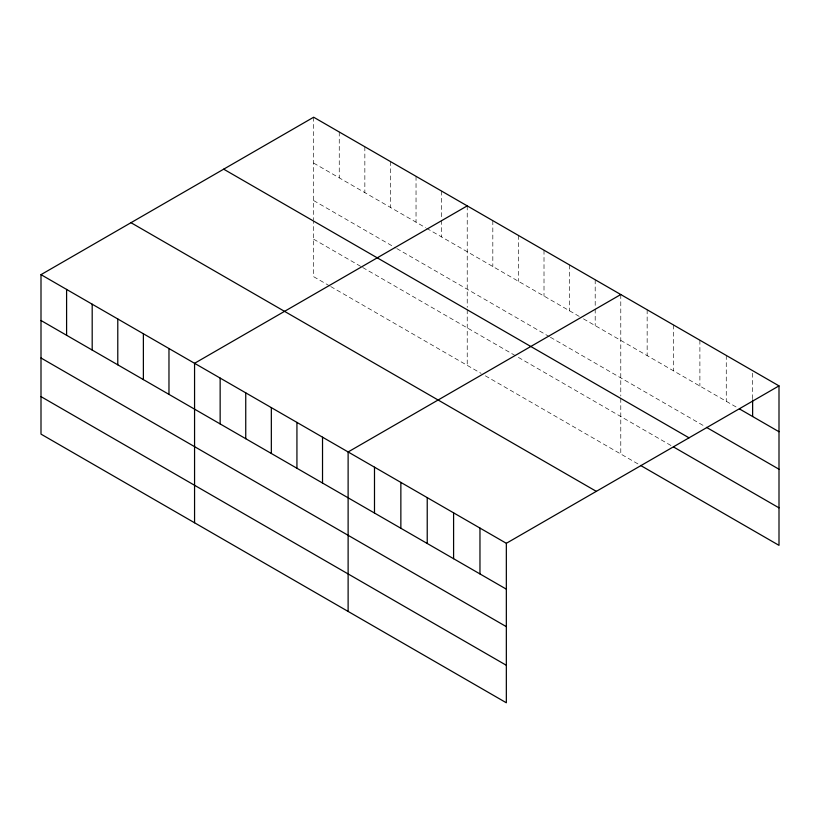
<?xml version="1.0" encoding="UTF-8"?>
<svg xmlns="http://www.w3.org/2000/svg" width="820" height="820" viewBox="0 0 820 820"><rect width="100%" height="100%" fill="white"/><g stroke="black" fill="none" stroke-linecap="round" stroke-linejoin="round"><path stroke-width="0.61" stroke-dasharray="4.1 3.07" d="M313.66 163.077L425.631 227.724M426.697 228.339L579.197 316.377M583.461 318.847L738.348 408.268M313.66 200.572L395.773 247.978M396.839 248.593L549.338 336.641M550.404 337.256L704.288 426.092M313.66 239.204L361.651 266.91M362.717 267.525L516.282 356.177M518.414 357.407L671.324 445.701M329.66 285.934L313.66 276.699L313.66 221.092M330.726 286.549L481.084 373.356M485.358 375.816L638.37 464.161M752.627 373.202L752.627 398.684M726.264 355.439L726.264 401.287M699.89 340.208L699.89 386.066M673.527 324.986L673.527 370.835M647.154 309.765L647.154 355.613M620.781 294.534L620.781 395.998M620.781 398.407L620.781 454.013M595.197 279.763L595.197 307.787M595.197 309.058L595.197 325.612M569.603 264.983L569.603 310.841M544.008 250.213L544.008 296.061M518.414 235.432L518.414 281.291M492.82 220.662L492.82 266.51M467.226 205.881L467.226 307.336M467.226 309.755L467.226 365.351M441.631 191.101L441.631 219.124M441.631 220.395L441.631 236.959M416.037 176.331L416.037 222.179M390.443 161.55L390.443 207.409M364.849 146.78L364.849 192.628M339.255 131.999L339.255 177.848M313.66 117.219L313.66 219.883"/><path stroke-width="1.23" d="M41 274.649L506.34 543.301L506.34 702.781L41 434.118L41 274.649L313.66 117.219L779 385.882L779 545.351L640.563 465.432M467.226 205.881L194.565 363.301L194.565 522.77M620.781 294.534L348.121 451.963L348.121 611.433M506.34 543.301L779 385.882M739.445 408.903L779 431.74M706.481 427.363L779 469.235M223.686 169.176L689.025 437.829M673.527 446.961L779 507.857M130.974 222.691L596.314 491.354M41 320.497L506.34 589.16M41 357.991L506.34 626.654M41 396.624L506.34 665.286M752.627 399.955L752.627 416.509M479.966 528.08L479.966 573.928M453.593 512.859L453.593 558.707M427.23 497.627L427.23 543.486M400.857 482.406L400.857 528.264M374.494 467.185L374.494 513.033M322.526 437.183L322.526 483.031M296.932 422.402L296.932 468.261M271.338 407.632L271.338 453.48M245.744 392.852L245.744 438.71M220.149 378.082L220.149 423.93M168.971 348.52L168.971 394.379M143.377 333.75L143.377 379.598M117.783 318.97L117.783 364.828M92.188 304.199L92.188 350.048M66.594 289.419L66.594 335.277"/></g></svg>
